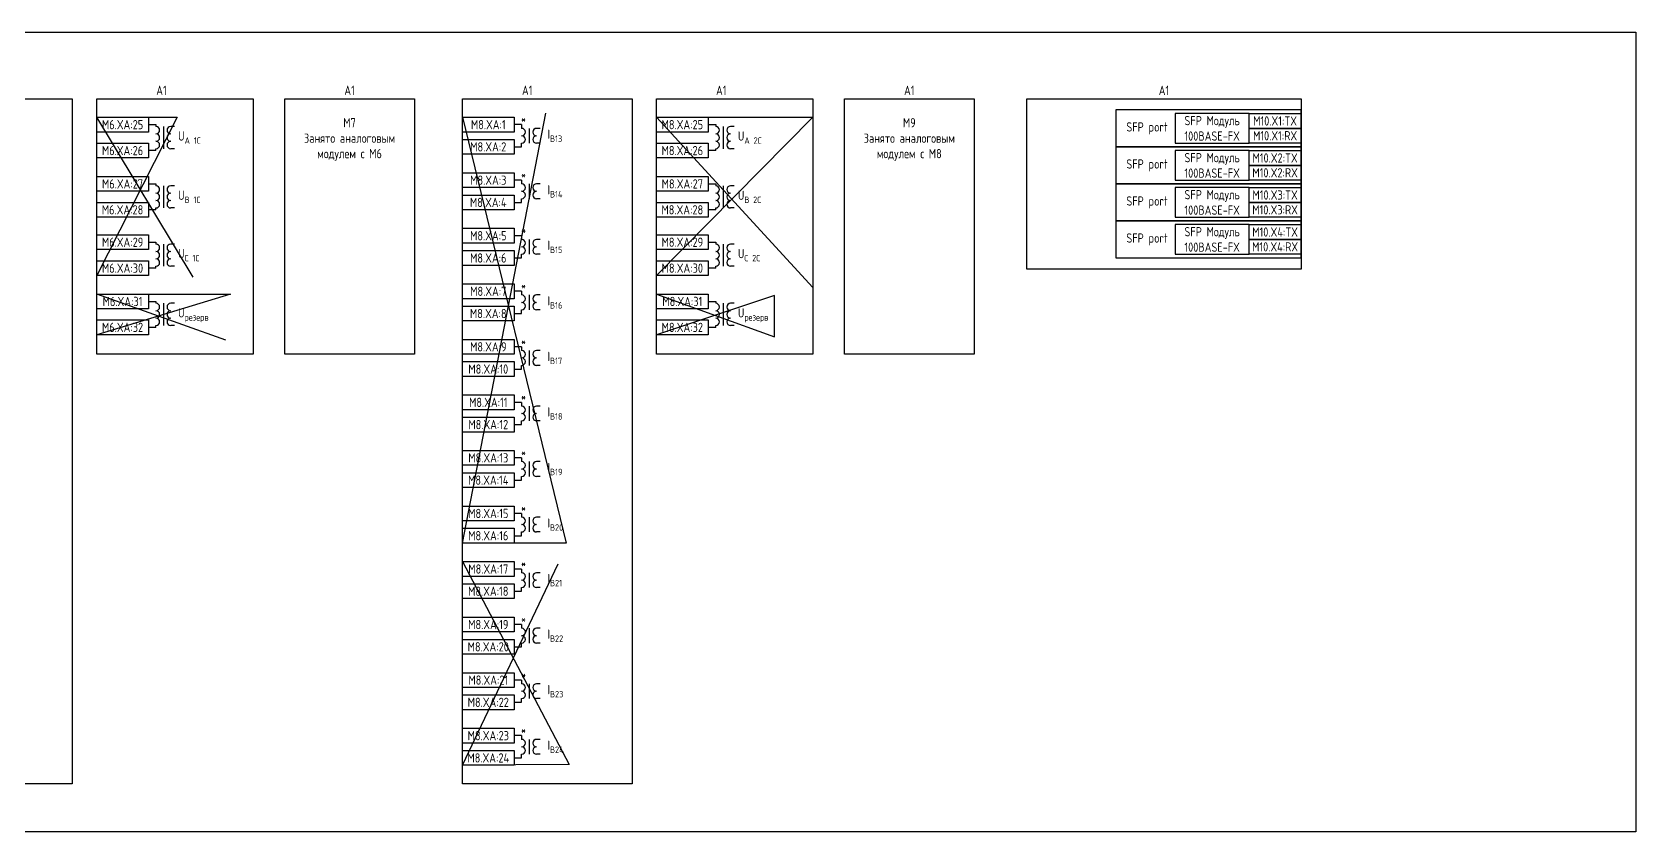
# Model space of a CAD drawing. Header units: millimetres. Extents: x -1050 to 7068, y 0 to 517.
# Drawn here: x -625.8 to -192.8, y 301 to 517 of the extents above; entities that cross this region are included whole.
import ezdxf

# ---------------------------------------------------------------- set-up
doc = ezdxf.new("R2010")
doc.units = ezdxf.units.MM
doc.styles.add('Gost_type_A', font='GOST_A.TTF')

msp = doc.modelspace()

# ---------------------------------------------------------------- linework, layer by layer
at = {"color": 6}
for p, q in [((-582.35, 450.79), (-608.37, 494)), ((-608.37, 494), (-586.64, 494)), ((-586.64, 494), (-608.37, 451.25)), ((-509.63, 379), (-487.09, 495.08)), ((-509.63, 494), (-481.58, 379)), ((-415.02, 447.99), (-457.24, 494)), ((-457.24, 494), (-415.02, 494)), ((-415.02, 494), (-457.24, 451.25)), ((-481.58, 379), (-509.67, 379))]:
    msp.add_line(p, q, dxfattribs=at)
at = {"ltscale": 4}
for p, q in [((-594.37, 492), (-592.37, 492)), ((-592.37, 492), (-592.37, 491.5)), ((-592.37, 492), (-592.37, 491.5)), ((-590.37, 491.5), (-590.37, 487.5)), ((-590.37, 489.5), (-590.37, 485.5)), ((-587.37, 491.5), (-588.37, 491.5)), ((-493.63, 492), (-493.63, 491)), ((-493.63, 491.5), (-493.63, 491)), ((-491.63, 491), (-491.63, 487)), ((-491.63, 491), (-491.63, 487)), ((-488.63, 491), (-489.63, 491)), ((-488.63, 491), (-489.63, 491)), ((-443.24, 492), (-441.24, 492)), ((-441.24, 492), (-441.24, 491.5)), ((-441.24, 492), (-441.24, 491.5)), ((-439.24, 491.5), (-439.24, 487.5)), ((-439.24, 489.5), (-439.24, 485.5)), ((-436.24, 491.5), (-437.24, 491.5)), ((-592.37, 485), (-594.37, 485)), ((-592.37, 485), (-592.37, 485.5)), ((-587.37, 485.5), (-588.37, 485.5)), ((-493.63, 486), (-493.63, 487)), ((-488.63, 487), (-489.63, 487)), ((-488.63, 487), (-489.63, 487)), ((-441.24, 485), (-443.24, 485)), ((-441.24, 485), (-441.24, 485.5)), ((-436.24, 485.5), (-437.24, 485.5)), ((-493.63, 477), (-493.63, 476)), ((-493.63, 476.5), (-493.63, 476)), ((-594.37, 476), (-592.37, 476)), ((-592.37, 476), (-592.37, 475.5)), ((-592.37, 476), (-592.37, 475.5)), ((-590.37, 475.5), (-590.37, 471.5)), ((-590.37, 473.5), (-590.37, 469.5)), ((-587.37, 475.5), (-588.37, 475.5)), ((-493.63, 471), (-493.63, 472)), ((-491.63, 476), (-491.63, 472)), ((-491.63, 476), (-491.63, 472)), ((-488.63, 476), (-489.63, 476)), ((-488.63, 476), (-489.63, 476)), ((-488.63, 472), (-489.63, 472)), ((-488.63, 472), (-489.63, 472)), ((-443.24, 476), (-441.24, 476)), ((-441.24, 476), (-441.24, 475.5)), ((-441.24, 476), (-441.24, 475.5)), ((-439.24, 475.5), (-439.24, 471.5)), ((-439.24, 473.5), (-439.24, 469.5)), ((-436.24, 475.5), (-437.24, 475.5)), ((-592.37, 469), (-594.37, 469)), ((-592.37, 469), (-592.37, 469.5)), ((-587.37, 469.5), (-588.37, 469.5)), ((-441.24, 469), (-443.24, 469)), ((-441.24, 469), (-441.24, 469.5)), ((-436.24, 469.5), (-437.24, 469.5)), ((-594.37, 460.25), (-592.37, 460.25)), ((-592.37, 460.25), (-592.37, 459.75)), ((-592.37, 460.25), (-592.37, 459.75)), ((-590.37, 459.75), (-590.37, 455.75)), ((-587.37, 459.75), (-588.37, 459.75)), ((-493.63, 462), (-493.63, 461)), ((-493.63, 461.5), (-493.63, 461)), ((-491.63, 461), (-491.63, 457)), ((-491.63, 461), (-491.63, 457)), ((-488.63, 461), (-489.63, 461)), ((-488.63, 461), (-489.63, 461)), ((-443.24, 460.25), (-441.24, 460.25)), ((-441.24, 460.25), (-441.24, 459.75)), ((-441.24, 460.25), (-441.24, 459.75)), ((-439.24, 459.75), (-439.24, 455.75)), ((-436.24, 459.75), (-437.24, 459.75)), ((-590.37, 457.75), (-590.37, 453.75)), ((-493.63, 456), (-493.63, 457)), ((-488.63, 457), (-489.63, 457)), ((-488.63, 457), (-489.63, 457)), ((-439.24, 457.75), (-439.24, 453.75)), ((-592.37, 453.25), (-594.37, 453.25)), ((-592.37, 453.25), (-592.37, 453.75)), ((-587.37, 453.75), (-588.37, 453.75)), ((-441.24, 453.25), (-443.24, 453.25)), ((-441.24, 453.25), (-441.24, 453.75)), ((-436.24, 453.75), (-437.24, 453.75)), ((-493.63, 447), (-493.63, 446)), ((-493.63, 446.5), (-493.63, 446)), ((-594.37, 444.25), (-592.37, 444.25)), ((-592.37, 444.25), (-592.37, 443.75)), ((-592.37, 444.25), (-592.37, 443.75)), ((-590.37, 443.75), (-590.37, 439.75)), ((-590.37, 441.75), (-590.37, 437.75)), ((-587.37, 443.75), (-588.37, 443.75)), ((-493.63, 441), (-493.63, 442)), ((-491.63, 446), (-491.63, 442)), ((-491.63, 446), (-491.63, 442)), ((-488.63, 446), (-489.63, 446)), ((-488.63, 446), (-489.63, 446)), ((-488.63, 442), (-489.63, 442)), ((-488.63, 442), (-489.63, 442)), ((-443.24, 444.25), (-441.24, 444.25)), ((-441.24, 444.25), (-441.24, 443.75)), ((-441.24, 444.25), (-441.24, 443.75)), ((-439.24, 443.75), (-439.24, 439.75)), ((-439.24, 441.75), (-439.24, 437.75)), ((-436.24, 443.75), (-437.24, 443.75)), ((-592.37, 437.25), (-592.37, 437.75)), ((-587.37, 437.75), (-588.37, 437.75)), ((-441.24, 437.25), (-441.24, 437.75)), ((-436.24, 437.75), (-437.24, 437.75)), ((-592.37, 437.25), (-594.37, 437.25)), ((-441.24, 437.25), (-443.24, 437.25)), ((-493.63, 432), (-493.63, 431)), ((-493.63, 431.5), (-493.63, 431)), ((-491.63, 431), (-491.63, 427)), ((-491.63, 431), (-491.63, 427)), ((-488.63, 431), (-489.63, 431)), ((-488.63, 431), (-489.63, 431)), ((-493.63, 426), (-493.63, 427)), ((-488.63, 427), (-489.63, 427)), ((-488.63, 427), (-489.63, 427)), ((-493.63, 417), (-493.63, 416)), ((-493.63, 416.5), (-493.63, 416)), ((-491.63, 416), (-491.63, 412)), ((-491.63, 416), (-491.63, 412)), ((-488.63, 416), (-489.63, 416)), ((-488.63, 416), (-489.63, 416)), ((-493.63, 411), (-493.63, 412)), ((-488.63, 412), (-489.63, 412)), ((-488.63, 412), (-489.63, 412)), ((-493.63, 402), (-493.63, 401)), ((-493.63, 401.5), (-493.63, 401)), ((-491.63, 401), (-491.63, 397)), ((-491.63, 401), (-491.63, 397)), ((-488.63, 401), (-489.63, 401)), ((-488.63, 401), (-489.63, 401)), ((-493.63, 396), (-493.63, 397)), ((-488.63, 397), (-489.63, 397)), ((-488.63, 397), (-489.63, 397)), ((-493.63, 387), (-493.63, 386)), ((-493.63, 386.5), (-493.63, 386)), ((-491.63, 386), (-491.63, 382)), ((-491.63, 386), (-491.63, 382)), ((-488.63, 386), (-489.63, 386)), ((-488.63, 386), (-489.63, 386)), ((-493.63, 381), (-493.63, 382)), ((-488.63, 382), (-489.63, 382)), ((-488.63, 382), (-489.63, 382)), ((-493.63, 372), (-493.63, 371)), ((-493.63, 371.5), (-493.63, 371)), ((-491.63, 371), (-491.63, 367)), ((-491.63, 371), (-491.63, 367)), ((-488.63, 371), (-489.63, 371)), ((-488.63, 371), (-489.63, 371)), ((-493.63, 366), (-493.63, 367)), ((-488.63, 367), (-489.63, 367)), ((-488.63, 367), (-489.63, 367)), ((-493.63, 357), (-493.63, 356)), ((-493.63, 356.5), (-493.63, 356)), ((-491.63, 356), (-491.63, 352)), ((-491.63, 356), (-491.63, 352)), ((-488.63, 356), (-489.63, 356)), ((-488.63, 356), (-489.63, 356)), ((-493.63, 351), (-493.63, 352)), ((-488.63, 352), (-489.63, 352)), ((-488.63, 352), (-489.63, 352)), ((-493.63, 342), (-493.63, 341)), ((-493.63, 341.5), (-493.63, 341)), ((-491.63, 341), (-491.63, 337)), ((-491.63, 341), (-491.63, 337)), ((-488.63, 341), (-489.63, 341)), ((-488.63, 341), (-489.63, 341)), ((-493.63, 336), (-493.63, 337)), ((-488.63, 337), (-489.63, 337)), ((-488.63, 337), (-489.63, 337)), ((-493.63, 327), (-493.63, 326)), ((-493.63, 326.5), (-493.63, 326)), ((-491.63, 326), (-491.63, 322)), ((-491.63, 326), (-491.63, 322)), ((-488.63, 326), (-489.63, 326)), ((-488.63, 326), (-489.63, 326)), ((-493.63, 321), (-493.63, 322)), ((-488.63, 322), (-489.63, 322)), ((-488.63, 322), (-489.63, 322))]:
    msp.add_line(p, q, dxfattribs=at)
for p, q in [((-493.63, 492), (-495.63, 492)), ((-495.63, 486), (-493.63, 486)), ((-493.63, 477), (-495.63, 477)), ((-495.63, 471), (-493.63, 471)), ((-493.63, 462), (-495.63, 462)), ((-495.63, 456), (-493.63, 456)), ((-493.63, 447), (-495.63, 447)), ((-495.63, 441), (-493.63, 441)), ((-493.63, 432), (-495.63, 432)), ((-495.63, 426), (-493.63, 426)), ((-493.63, 417), (-495.63, 417)), ((-495.63, 411), (-493.63, 411)), ((-493.63, 402), (-495.63, 402)), ((-495.63, 396), (-493.63, 396)), ((-493.63, 387), (-495.63, 387)), ((-495.63, 381), (-493.63, 381)), ((-493.63, 372), (-495.63, 372)), ((-495.63, 366), (-493.63, 366)), ((-493.63, 357), (-495.63, 357)), ((-495.63, 351), (-493.63, 351)), ((-493.63, 342), (-495.63, 342)), ((-495.63, 336), (-493.63, 336)), ((-493.63, 327), (-495.63, 327)), ((-495.63, 321), (-493.63, 321))]:
    msp.add_line(p, q)
at = {"color": 3}
for p, q in [((-573.51, 433.84), (-608.37, 446.25)), ((-608.37, 446.25), (-572.22, 446.25)), ((-572.22, 446.25), (-608.37, 435.25)), ((-457.24, 446.25), (-425.36, 434.69)), ((-425.36, 445.85), (-457.24, 435.25)), ((-425.36, 434.69), (-425.36, 445.85)), ((-509.63, 374), (-480.81, 319.17)), ((-509.63, 319), (-483.78, 373.39)), ((-480.81, 319.17), (-509.63, 319))]:
    msp.add_line(p, q, dxfattribs=at)
for points in [[(-1049.81, 517), (-192.79, 517), (-192.79, 301), (-1049.81, 301)], [(-660.75, 499), (-614.94, 499), (-614.94, 314), (-660.75, 314)], [(-608.37, 499), (-566.14, 499), (-566.14, 430), (-608.37, 430)], [(-557.59, 499), (-522.59, 499), (-522.59, 430), (-557.59, 430)], [(-509.63, 499), (-463.81, 499), (-463.81, 314), (-509.63, 314)], [(-457.24, 499), (-415.02, 499), (-415.02, 430), (-457.24, 430)], [(-406.47, 499), (-371.47, 499), (-371.47, 430), (-406.47, 430)], [(-357.21, 499), (-283.21, 499), (-283.21, 453), (-357.21, 453)], [(-608.37, 494), (-594.37, 494), (-594.37, 490), (-608.37, 490)], [(-509.63, 494), (-495.63, 494), (-495.63, 490), (-509.63, 490)], [(-457.24, 494), (-443.24, 494), (-443.24, 490), (-457.24, 490)], [(-283.21, 496), (-333.21, 496), (-333.21, 486), (-283.21, 486)], [(-297.21, 495), (-283.21, 495), (-283.21, 491), (-297.21, 491)], [(-297.21, 491), (-283.21, 491), (-283.21, 487), (-297.21, 487)], [(-608.37, 487), (-594.37, 487), (-594.37, 483), (-608.37, 483)], [(-509.63, 488), (-495.63, 488), (-495.63, 484), (-509.63, 484)], [(-457.24, 487), (-443.24, 487), (-443.24, 483), (-457.24, 483)], [(-283.21, 486), (-333.21, 486), (-333.21, 476), (-283.21, 476)], [(-297.21, 485), (-283.21, 485), (-283.21, 481), (-297.21, 481)], [(-297.21, 481), (-283.21, 481), (-283.21, 477), (-297.21, 477)], [(-608.37, 478), (-594.37, 478), (-594.37, 474), (-608.37, 474)], [(-509.63, 479), (-495.63, 479), (-495.63, 475), (-509.63, 475)], [(-457.24, 478), (-443.24, 478), (-443.24, 474), (-457.24, 474)], [(-509.63, 473), (-495.63, 473), (-495.63, 469), (-509.63, 469)], [(-283.21, 476), (-333.21, 476), (-333.21, 466), (-283.21, 466)], [(-297.21, 475), (-283.21, 475), (-283.21, 471), (-297.21, 471)], [(-608.37, 471), (-594.37, 471), (-594.37, 467), (-608.37, 467)], [(-457.24, 471), (-443.24, 471), (-443.24, 467), (-457.24, 467)], [(-297.21, 471), (-283.21, 471), (-283.21, 467), (-297.21, 467)], [(-509.63, 464), (-495.63, 464), (-495.63, 460), (-509.63, 460)], [(-283.21, 466), (-333.21, 466), (-333.21, 456), (-283.21, 456)], [(-297.21, 465), (-283.21, 465), (-283.21, 461), (-297.21, 461)], [(-608.37, 462.25), (-594.37, 462.25), (-594.37, 458.25), (-608.37, 458.25)], [(-457.24, 462.25), (-443.24, 462.25), (-443.24, 458.25), (-457.24, 458.25)], [(-297.21, 461), (-283.21, 461), (-283.21, 457), (-297.21, 457)], [(-608.37, 455.25), (-594.37, 455.25), (-594.37, 451.25), (-608.37, 451.25)], [(-509.63, 458), (-495.63, 458), (-495.63, 454), (-509.63, 454)], [(-457.24, 455.25), (-443.24, 455.25), (-443.24, 451.25), (-457.24, 451.25)], [(-608.37, 446.25), (-594.37, 446.25), (-594.37, 442.25), (-608.37, 442.25)], [(-509.63, 449), (-495.63, 449), (-495.63, 445), (-509.63, 445)], [(-457.24, 446.25), (-443.24, 446.25), (-443.24, 442.25), (-457.24, 442.25)], [(-509.63, 443), (-495.63, 443), (-495.63, 439), (-509.63, 439)], [(-608.37, 439.25), (-594.37, 439.25), (-594.37, 435.25), (-608.37, 435.25)], [(-457.24, 439.25), (-443.24, 439.25), (-443.24, 435.25), (-457.24, 435.25)], [(-509.63, 434), (-495.63, 434), (-495.63, 430), (-509.63, 430)], [(-509.63, 428), (-495.63, 428), (-495.63, 424), (-509.63, 424)], [(-509.63, 419), (-495.63, 419), (-495.63, 415), (-509.63, 415)], [(-509.63, 413), (-495.63, 413), (-495.63, 409), (-509.63, 409)], [(-509.63, 404), (-495.63, 404), (-495.63, 400), (-509.63, 400)], [(-509.63, 398), (-495.63, 398), (-495.63, 394), (-509.63, 394)], [(-509.63, 389), (-495.63, 389), (-495.63, 385), (-509.63, 385)], [(-509.63, 383), (-495.63, 383), (-495.63, 379), (-509.63, 379)], [(-509.63, 374), (-495.63, 374), (-495.63, 370), (-509.63, 370)], [(-509.63, 368), (-495.63, 368), (-495.63, 364), (-509.63, 364)], [(-509.63, 359), (-495.63, 359), (-495.63, 355), (-509.63, 355)], [(-509.63, 353), (-495.63, 353), (-495.63, 349), (-509.63, 349)], [(-509.63, 344), (-495.63, 344), (-495.63, 340), (-509.63, 340)], [(-509.63, 338), (-495.63, 338), (-495.63, 334), (-509.63, 334)], [(-509.63, 329), (-495.63, 329), (-495.63, 325), (-509.63, 325)], [(-509.63, 323), (-495.63, 323), (-495.63, 319), (-509.63, 319)]]:
    msp.add_lwpolyline(points, close=True)
at = {"linetype": 'Continuous', "lineweight": 25, "ltscale": 4}
for points in [[(-317.21, 487), (-297.21, 487), (-297.21, 495), (-317.21, 495)], [(-317.21, 477), (-297.21, 477), (-297.21, 485), (-317.21, 485)], [(-317.21, 467), (-297.21, 467), (-297.21, 475), (-317.21, 475)], [(-317.21, 457), (-297.21, 457), (-297.21, 465), (-317.21, 465)]]:
    msp.add_lwpolyline(points, close=True, dxfattribs=at)
at = {"ltscale": 4}
for centre, start, end in [((-592.37, 490.5), 270, 90), ((-592.37, 488.5), 270, 90), ((-588.37, 490.5), 90, 270), ((-588.37, 490.5), 90, 270), ((-588.37, 488.5), 90, 270), ((-588.37, 488.5), 90, 270), ((-493.63, 490), 270, 90), ((-493.63, 490), 270, 90), ((-489.63, 490), 90, 270), ((-489.63, 490), 90, 270), ((-441.24, 490.5), 270, 90), ((-441.24, 488.5), 270, 90), ((-437.24, 490.5), 90, 270), ((-437.24, 490.5), 90, 270), ((-437.24, 488.5), 90, 270), ((-437.24, 488.5), 90, 270), ((-592.37, 486.5), 270, 90), ((-588.37, 486.5), 90, 270), ((-493.63, 488), 270, 90), ((-493.63, 488), 270, 90), ((-489.63, 488), 90, 270), ((-489.63, 488), 90, 270), ((-441.24, 486.5), 270, 90), ((-437.24, 486.5), 90, 270), ((-592.37, 474.5), 270, 90), ((-592.37, 472.5), 270, 90), ((-588.37, 474.5), 90, 270), ((-588.37, 474.5), 90, 270), ((-588.37, 472.5), 90, 270), ((-588.37, 472.5), 90, 270), ((-493.63, 475), 270, 90), ((-493.63, 475), 270, 90), ((-493.63, 473), 270, 90), ((-493.63, 473), 270, 90), ((-489.63, 475), 90, 270), ((-489.63, 475), 90, 270), ((-489.63, 473), 90, 270), ((-489.63, 473), 90, 270), ((-441.24, 474.5), 270, 90), ((-441.24, 472.5), 270, 90), ((-437.24, 474.5), 90, 270), ((-437.24, 474.5), 90, 270), ((-437.24, 472.5), 90, 270), ((-437.24, 472.5), 90, 270), ((-592.37, 470.5), 270, 90), ((-588.37, 470.5), 90, 270), ((-441.24, 470.5), 270, 90), ((-437.24, 470.5), 90, 270), ((-592.37, 458.75), 270, 90), ((-588.37, 458.75), 90, 270), ((-588.37, 458.75), 90, 270), ((-493.63, 460), 270, 90), ((-493.63, 460), 270, 90), ((-493.63, 458), 270, 90), ((-493.63, 458), 270, 90), ((-489.63, 460), 90, 270), ((-489.63, 460), 90, 270), ((-489.63, 458), 90, 270), ((-489.63, 458), 90, 270), ((-441.24, 458.75), 270, 90), ((-437.24, 458.75), 90, 270), ((-437.24, 458.75), 90, 270), ((-592.37, 456.75), 270, 90), ((-592.37, 454.75), 270, 90), ((-588.37, 456.75), 90, 270), ((-588.37, 456.75), 90, 270), ((-588.37, 454.75), 90, 270), ((-441.24, 456.75), 270, 90), ((-441.24, 454.75), 270, 90), ((-437.24, 456.75), 90, 270), ((-437.24, 456.75), 90, 270), ((-437.24, 454.75), 90, 270), ((-592.37, 442.75), 270, 90), ((-592.37, 440.75), 270, 90), ((-588.37, 442.75), 90, 270), ((-588.37, 442.75), 90, 270), ((-588.37, 440.75), 90, 270), ((-588.37, 440.75), 90, 270), ((-493.63, 445), 270, 90), ((-493.63, 445), 270, 90), ((-493.63, 443), 270, 90), ((-493.63, 443), 270, 90), ((-489.63, 445), 90, 270), ((-489.63, 445), 90, 270), ((-489.63, 443), 90, 270), ((-489.63, 443), 90, 270), ((-441.24, 442.75), 270, 90), ((-441.24, 440.75), 270, 90), ((-437.24, 442.75), 90, 270), ((-437.24, 442.75), 90, 270), ((-437.24, 440.75), 90, 270), ((-437.24, 440.75), 90, 270), ((-592.37, 438.75), 270, 90), ((-588.37, 438.75), 90, 270), ((-441.24, 438.75), 270, 90), ((-437.24, 438.75), 90, 270), ((-493.63, 430), 270, 90), ((-493.63, 430), 270, 90), ((-493.63, 428), 270, 90), ((-493.63, 428), 270, 90), ((-489.63, 430), 90, 270), ((-489.63, 430), 90, 270), ((-489.63, 428), 90, 270), ((-489.63, 428), 90, 270), ((-493.63, 415), 270, 90), ((-493.63, 415), 270, 90), ((-489.63, 415), 90, 270), ((-489.63, 415), 90, 270), ((-493.63, 413), 270, 90), ((-493.63, 413), 270, 90), ((-489.63, 413), 90, 270), ((-489.63, 413), 90, 270), ((-493.63, 400), 270, 90), ((-493.63, 400), 270, 90), ((-493.63, 398), 270, 90), ((-493.63, 398), 270, 90), ((-489.63, 400), 90, 270), ((-489.63, 400), 90, 270), ((-489.63, 398), 90, 270), ((-489.63, 398), 90, 270), ((-493.63, 385), 270, 90), ((-493.63, 385), 270, 90), ((-489.63, 385), 90, 270), ((-489.63, 385), 90, 270), ((-493.63, 383), 270, 90), ((-493.63, 383), 270, 90), ((-489.63, 383), 90, 270), ((-489.63, 383), 90, 270), ((-493.63, 370), 270, 90), ((-493.63, 370), 270, 90), ((-493.63, 368), 270, 90), ((-493.63, 368), 270, 90), ((-489.63, 370), 90, 270), ((-489.63, 370), 90, 270), ((-489.63, 368), 90, 270), ((-489.63, 368), 90, 270), ((-493.63, 355), 270, 90), ((-493.63, 355), 270, 90), ((-489.63, 355), 90, 270), ((-489.63, 355), 90, 270), ((-493.63, 353), 270, 90), ((-493.63, 353), 270, 90), ((-489.63, 353), 90, 270), ((-489.63, 353), 90, 270), ((-493.63, 340), 270, 90), ((-493.63, 340), 270, 90), ((-493.63, 338), 270, 90), ((-493.63, 338), 270, 90), ((-489.63, 340), 90, 270), ((-489.63, 340), 90, 270), ((-489.63, 338), 90, 270), ((-489.63, 338), 90, 270), ((-493.63, 325), 270, 90), ((-493.63, 325), 270, 90), ((-489.63, 325), 90, 270), ((-489.63, 325), 90, 270), ((-493.63, 323), 270, 90), ((-493.63, 323), 270, 90), ((-489.63, 323), 90, 270), ((-489.63, 323), 90, 270)]:
    msp.add_arc(centre, 1, start, end, dxfattribs=at)

# ---------------------------------------------------------------- texts
at = {"char_height": 2.5, "attachment_point": 8, "line_spacing_factor": 0.9, "style": 'Gost_type_A'}
for insert, width in [((-590.87, 500), 35), ((-540.09, 500), 35), ((-492.13, 500), 35), ((-439.74, 500), 35), ((-388.97, 500), 35), ((-320.21, 500), 74.0002)]:
    msp.add_mtext('A1', dxfattribs=dict(at, insert=insert, width=width))
at = {"char_height": 2.5, "style": 'Gost_type_A'}
for s, insert, width, attachment_point in [('M7\\PЗанято аналоговым модулем с М6', (-540.09, 488), 35, 5), ('*', (-493.13, 493.5), 3, 5), ('M9\\PЗанято аналоговым модулем с М8', (-388.97, 488), 35, 5), ('SFP Mодуль 100BASE-FX', (-307.21, 491), 19.9998, 5), ('M10.X1:TX', (-290.21, 493), 14, 5), ('M6.XA:25', (-601.37, 492), 14, 5), ('\\A1;U{\\H0.7x;\\S^ А 1С;}', (-586.37, 488.5), 12, 4), ('M8.XA:1', (-502.63, 492), 14, 5), ('\\A1;I{\\H0.7x;\\S^ В13;}', (-486.63, 489), 8, 4), ('M8.XA:25', (-450.24, 492), 14, 5), ('\\A1;U{\\H0.7x;\\S^ А 2С;}', (-435.24, 488.5), 12, 4), ('SFP port', (-319.21, 491), 20, 6), ('M10.X1:RX', (-290.21, 489), 14, 5), ('M6.XA:26', (-601.38, 485), 14.018, 5), ('M8.XA:2', (-502.64, 486), 14.018, 5), ('M8.XA:26', (-450.25, 485), 14.018, 5), ('SFP port', (-319.21, 481), 20, 6), ('SFP Mодуль 100BASE-FX', (-307.21, 481), 19.9998, 5), ('M10.X2:TX', (-290.21, 483), 14, 5), ('M6.XA:27', (-601.38, 476), 14.018, 5), ('M8.XA:3', (-502.63, 477), 14, 5), ('*', (-493.13, 478.5), 3, 5), ('M8.XA:27', (-450.25, 476), 14.018, 5), ('M10.X2:RX', (-290.21, 479), 14, 5), ('\\A1;U{\\H0.7x;\\S^ В 1С;}', (-586.37, 472.5), 12, 4), ('M8.XA:4', (-502.64, 470.99), 14.018, 5), ('\\A1;I{\\H0.7x;\\S^ В14;}', (-486.63, 474), 8, 4), ('\\A1;U{\\H0.7x;\\S^ В 2С;}', (-435.24, 472.5), 12, 4), ('SFP port', (-319.21, 471), 20, 6), ('SFP Mодуль 100BASE-FX', (-307.21, 471), 19.9998, 5), ('M10.X3:TX', (-290.21, 473), 14, 5), ('M6.XA:28', (-601.38, 469), 14.018, 5), ('M8.XA:28', (-450.25, 469), 14.018, 5), ('M10.X3:RX', (-290.21, 469), 14, 5), ('*', (-493.13, 463.5), 3, 5), ('SFP Mодуль 100BASE-FX', (-307.21, 461), 19.9998, 5), ('M10.X4:TX', (-290.21, 463), 14, 5), ('M6.XA:29', (-601.37, 460.25), 14, 5), ('M8.XA:5', (-502.63, 462), 14, 5), ('\\A1;I{\\H0.7x;\\S^ В15;}', (-486.63, 459), 8, 4), ('M8.XA:29', (-450.24, 460.25), 14, 5), ('SFP port', (-319.21, 461), 20, 6), ('M10.X4:RX', (-290.21, 459), 14, 5), ('\\A1;U{\\H0.7x;\\S^ С 1С;}', (-586.37, 456.75), 12, 4), ('M8.XA:6', (-502.64, 455.99), 14.018, 5), ('\\A1;\\pxt4;U{\\H0.7x;\\S^ С 2С;}', (-435.24, 456.75), 12, 4), ('M6.XA:30', (-601.38, 453.25), 14.018, 5), ('M8.XA:30', (-450.25, 453.25), 14.018, 5), ('M8.XA:7', (-502.63, 447), 14, 5), ('*', (-493.13, 448.5), 3, 5), ('M6.XA:31', (-601.38, 444.25), 14.018, 5), ('\\A1;U{\\H0.7x;\\S^ резерв;}', (-586.37, 440.75), 12, 4), ('M8.XA:8', (-502.64, 440.99), 14.018, 5), ('\\A1;I{\\H0.7x;\\S^ В16;}', (-486.63, 444), 8, 4), ('M8.XA:31', (-450.25, 444.25), 14.018, 5), ('\\A1;U{\\H0.7x;\\S^ резерв;}', (-435.24, 440.75), 12, 4), ('M6.XA:32', (-601.38, 437.25), 14.018, 5), ('M8.XA:32', (-450.25, 437.25), 14.018, 5), ('M8.XA:9', (-502.63, 432), 14, 5), ('*', (-493.13, 433.5), 3, 5), ('\\A1;I{\\H0.7x;\\S^ В17;}', (-486.63, 429), 8, 4), ('M8.XA:10', (-502.64, 425.99), 14.018, 5), ('M8.XA:11', (-502.63, 417), 14, 5), ('*', (-493.13, 418.5), 3, 5), ('M8.XA:12', (-502.64, 411), 14.018, 5), ('\\A1;I{\\H0.7x;\\S^ В18;}', (-486.63, 414), 8, 4), ('M8.XA:13', (-502.63, 402.01), 14, 5), ('*', (-493.13, 403.5), 3, 5), ('\\A1;I{\\H0.7x;\\S^ В19;}', (-486.63, 399), 8, 4), ('M8.XA:14', (-502.64, 396), 14.018, 5), ('M8.XA:15', (-502.63, 387), 14, 5), ('*', (-493.13, 388.5), 3, 5), ('\\A1;I{\\H0.7x;\\S^ В20;}', (-486.63, 384), 8, 4), ('M8.XA:16', (-502.64, 380.99), 14.018, 5), ('M8.XA:17', (-502.63, 372), 14, 5), ('*', (-493.13, 373.5), 3, 5), ('\\A1;I{\\H0.7x;\\S^ В21;}', (-486.63, 369), 8, 4), ('M8.XA:18', (-502.64, 365.99), 14.018, 5), ('M8.XA:19', (-502.63, 357), 14, 5), ('*', (-493.13, 358.5), 3, 5), ('\\A1;I{\\H0.7x;\\S^ В22;}', (-486.63, 354), 8, 4), ('M8.XA:20', (-502.64, 350.99), 14.018, 5), ('M8.XA:21', (-502.63, 342), 14, 5), ('*', (-493.13, 343.5), 3, 5), ('\\A1;I{\\H0.7x;\\S^ В23;}', (-486.63, 339), 8, 4), ('M8.XA:22', (-502.64, 336), 14.018, 5), ('M8.XA:23', (-502.63, 327), 14, 5), ('*', (-493.13, 328.5), 3, 5), ('\\A1;I{\\H0.7x;\\S^ В24;}', (-486.63, 324), 8, 4), ('M8.XA:24', (-502.64, 320.99), 14.018, 5)]:
    msp.add_mtext(s, dxfattribs=dict(at, insert=insert, width=width, attachment_point=attachment_point))

doc.saveas('drawing.dxf')
